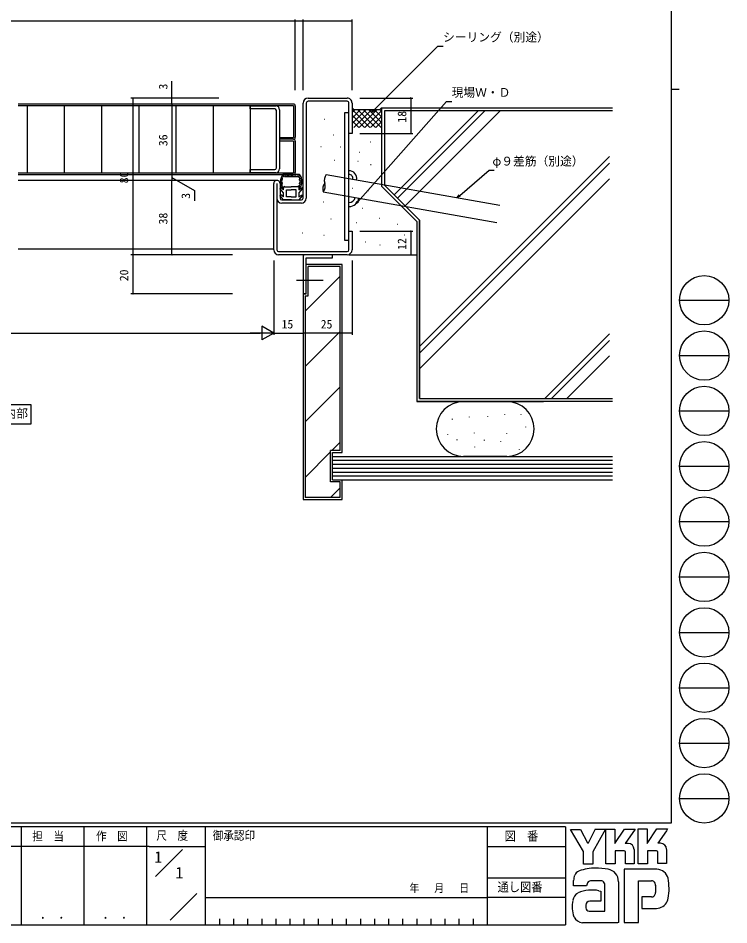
# Model space of a CAD drawing. Units: millimetres, scale not verified. Extents: x -1473 to 567, y -403 to 403.
# Drawn here: x 203.7 to 566.8, y -403 to 60.2 of the extents above; entities that cross this region are included whole.
import ezdxf
from ezdxf.enums import TextEntityAlignment as Align

# ---------------------------------------------------------------- set-up
doc = ezdxf.new("R2010")
doc.units = ezdxf.units.MM
doc.header["$LTSCALE"] = 2
for name, color, linetype in [('0-1_USER1', 3, 'Continuous'), ('0-2_YKK_11', 7, 'Continuous'), ('0-3_YKK_12', 2, 'Continuous'), ('0-4_YKK_13', 4, 'Continuous'), ('0-5_YKK_D', 6, 'Continuous'), ('0-6_YKK_ZWAK', 7, 'Continuous'), ('0-7_YSS_K', 3, 'Continuous')]:
    doc.layers.add(name, color=color, linetype=linetype)
doc.styles.add('ＭＳ ゴシック', font='')
doc.styles.get('ＭＳ ゴシック').set_extended_font_data('MS Gothic')

msp = doc.modelspace()

# ---------------------------------------------------------------- linework, layer by layer
at = {"layer": '0-1_USER1'}
msp.add_lwpolyline([(193.845, -147.245), (193.845, -137.245), (210.165, -137.245), (210.165, -147.245)], close=True, dxfattribs=at)
at = {"layer": '0-2_YKK_11'}
for p, q in [((351.778, 19.345), (371.778, 19.345)), ((322.279, 15.445), (335.279, 15.445)), ((349.278, -31.755), (349.278, 16.845)), ((350.878, 16.845), (350.878, -31.755)), ((371.778, 17.745), (351.778, 17.745)), ((335.679, -16.255), (335.679, 12.945)), ((337.279, 13.445), (337.279, -16.755)), ((335.279, -18.755), (322.279, -18.755)), ((334.278, -58.155), (334.278, -24.255)), ((335.878, -24.255), (335.878, -58.155)), ((337.478, -24.255), (337.478, -31.755)), ((338.378, -32.655), (348.378, -32.655)), ((348.378, -34.255), (338.378, -34.255)), ((336.778, -59.055), (371.778, -59.055)), ((371.778, -60.655), (336.778, -60.655))]:
    msp.add_line(p, q, dxfattribs=at)
for points in [[(334.779, 13.845), (322.279, 13.845), (322.279, 15.445)], [(374.278, 16.845), (374.278, 1.345), (372.678, 1.345), (372.678, 16.845)], [(322.279, -18.755), (322.279, -17.155), (334.779, -17.155)], [(372.678, -58.155), (372.678, -48.655), (374.278, -48.655), (374.278, -58.155)], [(349.278, -61.655), (349.278, -80.655), (350.778, -80.655), (350.778, -62.155), (364.278, -62.155), (364.278, -60.655), (350.278, -60.655)]]:
    msp.add_lwpolyline(points, dxfattribs=at)
for centre, radius, start, end in [((351.778, 16.845), 2.5, 90.00002, 180), ((371.778, 16.845), 2.5, 359.99998, 90.00002), ((335.279, 13.445), 2, 0, 89.99998), ((351.778, 16.845), 0.9, 90.00002, 180), ((371.778, 16.845), 0.9, 359.99998, 90.00002), ((334.779, 12.945), 0.9, 0, 89.99998), ((334.779, -16.255), 0.9, 270, 0), ((335.279, -16.755), 2, 270, 0), ((335.878, -24.255), 1.6, 359.99998, 180), ((338.378, -31.755), 2.5, 180, 270), ((338.378, -31.755), 0.9, 180, 270), ((348.378, -31.755), 0.9, 270, 359.99998), ((348.378, -31.755), 2.5, 270, 359.99998), ((336.778, -58.155), 2.5, 180, 270), ((336.778, -58.155), 0.9, 180, 270), ((371.778, -58.155), 0.9, 270, 359.99998), ((371.778, -58.155), 2.5, 270, 359.99998), ((350.278, -61.655), 1, 89.99998, 180.00002)]:
    msp.add_arc(centre, radius, start, end, dxfattribs=at)
at = {"layer": '0-3_YKK_12'}
for p, q in [((335.915, -22.655), (203.778, -22.655)), ((203.778, -57.655), (334.278, -57.655))]:
    msp.add_line(p, q, dxfattribs=at)
at = {"layer": '0-4_YKK_13'}
for p, q in [((344.279, 16.345), (203.778, 16.345)), ((344.379, 15.445), (203.778, 15.445)), ((208.279, 15.445), (208.279, -18.755)), ((227.279, 15.445), (227.279, -18.755)), ((246.279, 15.445), (246.279, -18.755)), ((265.279, 15.445), (265.279, -18.755)), ((284.279, 15.445), (284.279, -18.755)), ((303.279, 15.445), (303.279, -18.755)), ((322.279, 15.445), (322.279, -18.755)), ((344.379, 15.445), (344.379, -0.755)), ((345.279, 15.345), (345.279, -0.655)), ((337.279, -0.755), (344.379, -0.755)), ((344.279, -1.655), (337.279, -1.655)), ((344.279, -1.655), (337.279, -1.655)), ((344.379, -2.555), (337.279, -2.555)), ((344.379, -2.555), (344.379, -18.755)), ((345.279, -2.655), (345.279, -18.655)), ((203.778, -18.755), (344.379, -18.755)), ((203.778, -19.655), (344.279, -19.655)), ((338.143, -22.647), (338.343, -22.647)), ((338.274, -22.253), (338.474, -22.253)), ((338.346, -22.838), (338.546, -22.838)), ((338.441, -21.657), (338.641, -21.657)), ((338.549, -22.385), (338.749, -22.385)), ((338.656, -21.18), (338.856, -21.18)), ((338.68, -21.884), (338.88, -21.884)), ((338.716, -21.645), (338.916, -21.645)), ((347.465, -19.655), (338.98, -19.655)), ((338.99, -20.44), (339.19, -20.44)), ((339.181, -20.738), (339.381, -20.738)), ((339.24, -19.808), (339.44, -19.808)), ((339.336, -20.357), (339.536, -20.357)), ((339.703, -20.655), (346.742, -20.655)), ((340.016, -20.153), (340.216, -20.153)), ((340.302, -20.439), (340.502, -20.439)), ((340.749, -19.956), (340.949, -19.956)), ((341.017, -20.224), (341.217, -20.224)), ((341.464, -20.242), (341.664, -20.242)), ((341.821, -20.01), (342.021, -20.01)), ((342.089, -20.153), (342.289, -20.153)), ((342.75, -20.385), (342.95, -20.385)), ((343.09, -19.974), (343.29, -19.974)), ((343.537, -20.385), (343.737, -20.385)), ((343.823, -20.046), (344.023, -20.046)), ((344.216, -20.332), (344.416, -20.332)), ((344.645, -20.189), (344.845, -20.189)), ((345.235, -20.135), (345.435, -20.135)), ((345.306, -20.528), (345.506, -20.528)), ((346.146, -20.063), (346.346, -20.063)), ((346.827, -19.689), (347.027, -19.689)), ((346.95, -20.349), (347.15, -20.349)), ((347.018, -20.798), (347.218, -20.798)), ((347.137, -20.452), (347.337, -20.452)), ((347.256, -19.951), (347.456, -19.951)), ((347.423, -21.037), (347.623, -21.037)), ((347.555, -20.56), (347.755, -20.56)), ((347.614, -21.955), (347.814, -21.955)), ((347.829, -21.573), (348.029, -21.573)), ((348.032, -22.289), (348.232, -22.289)), ((348.056, -22.707), (348.256, -22.707)), ((348.354, -22.85), (348.554, -22.85)), ((339.223, -29.055), (337.478, -26.976)), ((339.223, -27.436), (337.875, -26.534)), ((337.94, -24.043), (338.14, -24.043)), ((338.131, -23.411), (338.331, -23.411)), ((338.31, -23.434), (338.51, -23.434)), ((338.472, -24.458), (338.672, -24.458)), ((338.477, -24.126), (338.677, -24.126)), ((338.519, -24.88), (338.719, -24.88)), ((338.577, -25.267), (338.777, -25.267)), ((338.704, -23.959), (338.904, -23.959)), ((338.906, -25.889), (339.106, -25.889)), ((339.223, -25.955), (343.223, -25.955)), ((339.223, -27.436), (339.223, -25.955)), ((340.723, -27.455), (343.223, -27.455)), ((340.723, -31.155), (340.723, -27.455)), ((347.223, -25.955), (343.223, -25.955)), ((345.723, -27.455), (343.223, -27.455)), ((345.723, -31.155), (345.723, -27.455)), ((347.145, -27.527), (348.592, -26.56)), ((347.152, -25.619), (347.352, -25.619)), ((347.223, -27.521), (347.223, -25.955)), ((347.305, -29.008), (348.988, -27.002)), ((347.445, -25.291), (347.645, -25.291)), ((347.504, -25.995), (347.704, -25.995)), ((347.781, -24.031), (347.981, -24.031)), ((347.926, -25.115), (348.126, -25.115)), ((347.985, -24.552), (348.185, -24.552)), ((348.187, -23.53), (348.387, -23.53)), ((348.342, -24.138), (348.542, -24.138)), ((348.39, -23.387), (348.59, -23.387)), ((339.223, -32.655), (337.478, -30.576)), ((339.223, -31.036), (337.875, -30.134)), ((339.223, -31.036), (339.223, -29.055)), ((343.223, -31.155), (340.723, -31.155)), ((343.223, -31.155), (345.723, -31.155)), ((347.145, -31.127), (348.592, -30.16)), ((347.223, -29.055), (347.305, -29.008)), ((347.223, -31.121), (347.223, -29.055)), ((347.305, -32.607), (348.988, -30.602)), ((343.318, -32.655), (339.223, -32.655)), ((343.318, -32.655), (347.223, -32.655)), ((347.223, -32.655), (347.305, -32.607)), ((345.915, -73.655), (359.448, -73.655))]:
    msp.add_line(p, q, dxfattribs=at)
msp.add_lwpolyline([(370.378, -53.155), (372.678, -53.155), (372.678, 11.845), (370.378, 11.845)], close=True, dxfattribs=at)
msp.add_lwpolyline([(346.798, -25.544), (347.192, -25.353), (347.482, -25.125), (347.57, -24.827), (347.484, -24.461), (347.427, -24.076), (347.578, -23.723), (347.824, -23.405), (347.917, -23.105), (347.499, -22.476), (347.441, -22.101), (347.546, -21.707), (347.571, -21.371), (347.334, -21.143), (346.98, -20.942), (346.742, -20.655)], dxfattribs=at)
for centre, radius, start, end in [((344.279, 15.345), 1, 0, 90), ((344.279, -0.655), 1, 270, 0), ((344.279, -2.655), 1, 0, 90), ((343.223, -23.155), 5.5, 140.48036, 223.34175), ((344.279, -18.655), 1, 270, 0), ((343.223, -23.155), 5.5, 316.65824, 39.51963), ((337.708, -26.784), 0.3, 56.21114, 220.00244), ((343.223, -23.155), 4.3, 213.7499, 220.62928), ((343.223, -23.155), 4.3, 319.37051, 326.2499), ((348.758, -26.809), 0.3, 319.99756, 123.78886), ((337.708, -30.384), 0.3, 56.21114, 220.00244), ((348.758, -30.409), 0.3, 319.99756, 123.78886)]:
    msp.add_arc(centre, radius, start, end, dxfattribs=at)
at = {"layer": '0-5_YKK_D'}
for p, q in [((345.279, 58.59), (59.278, 58.59)), ((345.279, 23.346), (345.279, 59.59)), ((349.278, 58.59), (345.279, 58.59)), ((349.278, 23.346), (349.278, 59.59)), ((374.278, 58.59), (349.278, 58.59)), ((374.278, 23.347), (374.278, 59.59)), ((306.279, 19.345), (261.279, 19.345)), ((262.279, 19.345), (262.279, -60.655)), ((306.279, 19.345), (281.279, 19.345)), ((378.278, 19.345), (405.278, 19.345)), ((404.278, 19.345), (404.278, 1.345)), ((282.279, 16.345), (282.279, -19.655)), ((378.278, 1.345), (405.278, 1.345)), ((282.279, -19.655), (282.279, -22.655)), ((282.279, -60.655), (282.279, -22.655)), ((378.278, -48.655), (405.278, -48.655)), ((404.278, -48.655), (404.278, -60.655)), ((306.279, -60.655), (261.279, -60.655)), ((313.279, -60.655), (261.279, -60.655)), ((262.279, -60.655), (262.279, -80.655)), ((306.279, -60.655), (281.279, -60.655)), ((334.278, -63.655), (334.279, -101.654)), ((334.278, -63.655), (334.278, -101.654)), ((349.278, -63.655), (349.278, -101.654)), ((349.278, -63.655), (349.278, -101.654)), ((374.278, -63.655), (374.278, -101.654)), ((313.279, -80.655), (261.279, -80.655)), ((334.279, -100.654), (328.216, -97.154)), ((328.216, -97.154), (328.217, -104.154)), ((77.279, -100.655), (327.279, -100.654)), ((334.279, -100.654), (322.154, -100.654)), ((334.279, -100.654), (328.217, -104.154)), ((334.278, -100.654), (349.278, -100.654)), ((374.278, -100.654), (349.278, -100.654))]:
    msp.add_line(p, q, dxfattribs=at)
for points in [[(384.266, 11.984), (385.466, 13.189), (418.058, 45.937), (420.758, 45.937)], [(282.279, 16.345), (282.279, 19.345), (282.279, 27.945)], [(376.03, -34.824), (377.155, -33.55), (422.457, 17.694), (425.157, 17.694)], [(385.789, 12.868), (384.266, 11.984), (385.143, 13.51)], [(427.995, -31.445), (429.281, -30.334), (444.23, -17.427), (446.93, -17.427)], [(282.279, -21.155), (293.83, -27.884), (293.83, -33.084)], [(429.579, -30.679), (427.995, -31.445), (428.984, -29.989)], [(377.497, -33.852), (376.03, -34.824), (376.814, -33.248)]]:
    msp.add_lwpolyline(points, dxfattribs=at)
for centre, start, end in [((345.279, 58.59), 0, 180), ((345.279, 58.59), 180, 0), ((349.278, 58.59), 0, 180), ((349.278, 58.59), 180, 0), ((374.278, 58.59), 0, 180), ((374.278, 58.59), 180, 0), ((262.279, 19.345), 90, 270), ((262.279, 19.345), 270, 90), ((282.279, 19.345), 90, 270), ((282.279, 19.345), 270, 90), ((404.278, 19.345), 90, 270), ((404.278, 19.345), 270, 90), ((282.279, 16.345), 90, 270), ((282.279, 16.345), 90, 270), ((282.279, 16.345), 270, 90), ((282.279, 16.345), 270, 90), ((404.278, 1.345), 90, 270), ((404.278, 1.345), 270, 90), ((282.279, -19.655), 90, 270), ((282.279, -19.655), 90, 270), ((282.279, -22.655), 90, 270), ((282.279, -22.655), 90, 270), ((282.279, -19.655), 270, 90), ((282.279, -19.655), 270, 90), ((282.279, -22.655), 270, 90), ((282.279, -22.655), 270, 90), ((404.278, -48.655), 90, 270), ((404.278, -48.655), 270, 90), ((262.279, -60.655), 90, 270), ((262.279, -60.655), 90, 270), ((262.279, -60.655), 270, 90), ((262.279, -60.655), 270, 90), ((282.279, -60.655), 90, 270), ((282.279, -60.655), 270, 90), ((404.278, -60.655), 90, 270), ((404.278, -60.655), 270, 90), ((262.279, -80.655), 90, 270), ((262.279, -80.655), 270, 90), ((349.278, -100.654), 0, 180), ((349.278, -100.654), 0, 180), ((349.278, -100.654), 180, 0), ((349.278, -100.654), 180, 0), ((374.278, -100.654), 0, 180), ((374.278, -100.654), 180, 0)]:
    msp.add_arc(centre, 0.106, start, end, dxfattribs=at)
at = {"layer": '0-6_YKK_ZWAK'}
for p, q in [((537.3, 399), (537.3, -351)), ((537.3, 24), (541.3, 24)), ((541.552, -83.88), (566.752, -83.88)), ((541.552, -112.16), (566.752, -112.16)), ((541.552, -140.44), (566.752, -140.44)), ((541.552, -168.72), (566.752, -168.72)), ((541.552, -197), (566.752, -197)), ((541.552, -225.28), (566.752, -225.28)), ((541.552, -253.56), (566.752, -253.56)), ((541.552, -281.84), (566.752, -281.84)), ((541.552, -310.12), (566.752, -310.12)), ((541.552, -338.4), (566.752, -338.4)), ((537.3, -351), (-562.7, -351)), ((483.3, -353), (-562.7, -353)), ((205.3, -353), (205.3, -403)), ((237.3, -353), (237.3, -403)), ((269.3, -353), (269.3, -403)), ((299.3, -353), (299.3, -403)), ((443.3, -353), (443.3, -403)), ((483.3, -353), (483.3, -403)), ((492.488, -365.569), (485.924, -354.294)), ((485.924, -354.294), (490.944, -354.294)), ((490.944, -354.294), (494.535, -361.013)), ((498.494, -354.14), (494.844, -361.245)), ((503.674, -354.14), (497.199, -365.608)), ((498.494, -354.14), (503.674, -354.14)), ((503.957, -371.902), (503.957, -354.178)), ((503.957, -354.178), (508.552, -354.178)), ((508.552, -361.462), (513.378, -354.101)), ((508.552, -354.178), (508.552, -361.462)), ((513.378, -354.101), (518.843, -354.101)), ((518.843, -354.101), (513.786, -361.438)), ((520.406, -371.748), (520.406, -354.024)), ((520.406, -354.024), (525.078, -354.024)), ((525.078, -361.441), (529.982, -354.024)), ((525.078, -354.024), (525.078, -361.441)), ((529.982, -354.024), (535.388, -354.024)), ((534.848, -354.951), (530.388, -361.322)), ((535.388, -354.024), (534.848, -354.951)), ((494.535, -361.013), (494.844, -361.245)), ((270.706, -362.999), (173.3, -362.999)), ((270.706, -362.999), (299.3, -362.999)), ((273.829, -378.337), (287.676, -364.49)), ((443.3, -363), (483.3, -363)), ((492.488, -371.941), (492.488, -365.569)), ((497.199, -365.608), (497.199, -371.941)), ((513.262, -365.26), (508.706, -365.26)), ((508.706, -365.26), (508.706, -371.902)), ((513.88, -365.492), (513.262, -365.26)), ((515.271, -361.438), (513.786, -361.438)), ((513.88, -371.786), (513.88, -365.492)), ((518.36, -364.527), (518.36, -371.786)), ((531.872, -361.322), (530.388, -361.322)), ((530.446, -371.709), (530.446, -365.453)), ((534.963, -364.527), (534.963, -371.709)), ((497.199, -371.941), (492.488, -371.941)), ((508.706, -371.902), (503.957, -371.902)), ((513.34, -374.566), (513.34, -401.866)), ((529.905, -374.566), (513.34, -374.566)), ((518.36, -371.786), (513.88, -371.786)), ((525.271, -371.748), (520.406, -371.748)), ((530.446, -371.637), (530.518, -371.709)), ((534.963, -371.709), (530.446, -371.709)), ((443.3, -378.999), (483.3, -378.999)), ((501.794, -380.436), (496.512, -380.536)), ((503.339, -395.958), (503.339, -382.057)), ((510.328, -380.976), (510.328, -401.828)), ((520.522, -401.866), (520.522, -380.513)), ((520.522, -380.513), (527.163, -380.513)), ((529.262, -382.652), (529.287, -386.415)), ((281.403, -400.636), (295.009, -387.03)), ((299.3, -389), (443.3, -389)), ((483.3, -388.999), (443.3, -388.999)), ((500.404, -385.533), (501.408, -385.764)), ((501.408, -385.764), (501.408, -390.9)), ((527.318, -388.699), (522.26, -388.699)), ((522.26, -388.699), (522.26, -394.607)), ((501.408, -390.9), (495.702, -390.907)), ((495.307, -395.958), (503.339, -395.958)), ((502.721, -395.958), (503.223, -395.958)), ((503.339, -395.957), (503.34, -395.958)), ((522.26, -394.607), (529.866, -394.607)), ((529.866, -394.607), (531.411, -394.259)), ((306.5, -400), (306.5, -403)), ((313.7, -400), (313.7, -403)), ((320.9, -400), (320.9, -403)), ((328.1, -400), (328.1, -403)), ((335.3, -400), (335.3, -403)), ((342.5, -400), (342.5, -403)), ((349.7, -400), (349.7, -403)), ((356.9, -400), (356.9, -403)), ((364.1, -400), (364.1, -403)), ((371.3, -400), (371.3, -403)), ((378.5, -400), (378.5, -403)), ((385.7, -400), (385.7, -403)), ((392.9, -400), (392.9, -403)), ((400.1, -400), (400.1, -403)), ((407.3, -400), (407.3, -403)), ((414.5, -400), (414.5, -403)), ((421.7, -400), (421.7, -403)), ((428.9, -400), (428.9, -403)), ((436.1, -400), (436.1, -403)), ((494.11, -401.944), (491.986, -401.944)), ((509.864, -401.905), (494.11, -401.944)), ((510.328, -401.828), (509.864, -401.905)), ((513.34, -401.866), (519.402, -401.866)), ((519.402, -401.866), (520.522, -401.866)), ((-562.7, -403), (483.3, -403))]:
    msp.add_line(p, q, dxfattribs=at)
for points in [[(530.446, -365.453), (529.828, -365.222), (525.271, -365.222), (525.271, -371.748)], [(494.11, -383.1), (487.469, -383.1), (487.469, -380.344)]]:
    msp.add_lwpolyline(points, dxfattribs=at)
for centre in [(554.152, -83.88), (554.152, -112.16), (554.152, -140.44), (554.152, -168.72), (554.152, -197), (554.152, -225.28), (554.152, -253.56), (554.152, -281.84), (554.152, -310.12), (554.152, -338.4)]:
    msp.add_circle(centre, 12.6, dxfattribs=at)
for centre, radius, start, end in [((515.27, -364.527), 3.089, 0.00166, 89.99604), ((531.872, -364.411), 3.089, 0.00166, 89.99604), ((498.617, -399.287), 25.257, 89.89165, 109.30848), ((499.359, -403.662), 29.64, 78.7801, 91.46938), ((504.058, -380.852), 6.355, 40.66422, 80.31694), ((529.688, -380.772), 6.202, 14.44572, 87.08746), ((494.67, -380.379), 7.196, 158.41083, 179.71775), ((491.309, -378.793), 3.491, 109.02127, 161.51264), ((503.741, -380.836), 6.588, 358.78059, 38.76563), ((506.394, -384.696), 29.8, 350.99027, 10.67625), ((497.122, -383.01), 3.013, 138.46382, 181.71359), ((496.321, -382.958), 2.43, 85.50551, 126.78038), ((501.094, -382.649), 2.321, 14.7552, 72.44995), ((527.392, -382.256), 1.756, 16.43123, 96.91661), ((524.059, -383.297), 5.248, 4.93423, 17.03552), ((492.481, -391.468), 5.583, 121.82711, 169.08475), ((496.9, -404.22), 19.013, 79.38098, 112.05825), ((527.319, -386.834), 1.865, 269.95468, 342.90145), ((524.028, -385.916), 5.281, 343.6902, 354.75362), ((502.513, -393.564), 15.832, 168.76372, 199.80079), ((496.989, -393.469), 3.384, 171.08203, 216.71923), ((495.714, -392.97), 2.064, 90.33953, 178.03639), ((529.778, -388.35), 6.13, 285.44291, 349.90448), ((495.657, -393.807), 2.18, 230.9728, 260.75491), ((492.5, -396.489), 5.461, 207.31435, 263.59464)]:
    msp.add_arc(centre, radius, start, end, dxfattribs=at)
at = {"layer": '0-7_YSS_K'}
for p, q in [((374.278, 14.345), (375.278, 13.345)), ((389.278, 14.345), (389.278, -25.655)), ((389.278, 14.345), (507.3, 14.345)), ((381.308, 13.345), (374.278, 6.315)), ((375.651, 13.345), (374.278, 11.972)), ((378.479, 13.345), (374.278, 9.144)), ((380.592, 4.345), (374.278, 10.658)), ((383.42, 4.345), (374.42, 13.345)), ((384.136, 13.345), (375.136, 4.345)), ((386.249, 4.345), (377.249, 13.345)), ((386.965, 13.345), (377.965, 4.345)), ((389.077, 4.345), (380.077, 13.345)), ((389.278, 12.83), (380.793, 4.345)), ((389.278, 6.972), (382.906, 13.345)), ((389.278, 10.002), (383.622, 4.345)), ((389.278, 9.801), (385.734, 13.345)), ((389.278, 12.629), (388.42, 13.487)), ((390.778, 12.845), (390.778, -24.728)), ((507.3, 12.845), (390.778, 12.845)), ((395.793, -30.048), (438.687, 12.845)), ((397.49, -31.745), (442.081, 12.845)), ((401.45, -35.705), (450, 12.845)), ((360.11, 8.684), (360.31, 8.684)), ((377.764, 4.345), (374.278, 7.83)), ((389.278, 7.173), (386.45, 4.345)), ((364.712, 0.577), (364.912, 0.577)), ((389.278, 2.845), (389.278, -9.155)), ((383.556, -2.929), (383.756, -2.929)), ((358.357, -5.34), (358.557, -5.34)), ((368.218, -5.559), (368.418, -5.559)), ((377.859, -8.188), (378.059, -8.188)), ((365.15, -12.352), (365.35, -12.352)), ((377.202, -12.79), (377.402, -12.79)), ((408.778, -107.573), (505.8, -10.551)), ((383.776, -14.543), (383.976, -14.543)), ((408.778, -110.967), (505.8, -13.945)), ((361.115, -19.652), (449.745, -35.28)), ((408.778, -118.887), (505.8, -21.865)), ((374.353, -26.595), (374.553, -26.595)), ((389.278, -25.655), (407.278, -43.655)), ((390.778, -25.034), (408.778, -43.034)), ((359.552, -28.515), (448.183, -44.143)), ((382.461, -27.909), (382.661, -27.909)), ((359.453, -33.607), (359.653, -33.607)), ((379.612, -36.893), (379.812, -36.893)), ((363.397, -42.371), (363.597, -42.371)), ((376.545, -44.124), (376.745, -44.124)), ((388.158, -41.933), (388.358, -41.933)), ((397.361, -45.001), (397.561, -45.001)), ((407.278, -43.655), (407.278, -135.655)), ((408.778, -134.155), (408.778, -43.034)), ((348.935, -49.383), (349.135, -49.383)), ((359.891, -50.698), (360.091, -50.698)), ((401.086, -50.479), (401.286, -50.479)), ((380.927, -53.985), (381.127, -53.985)), ((388.377, -55.519), (388.577, -55.519)), ((400.429, -56.615), (400.629, -56.615)), ((372.678, -60.655), (407.278, -60.655)), ((369.278, -65.658), (350.778, -65.658)), ((350.778, -80.655), (350.778, -65.658)), ((368.278, -66.658), (351.778, -66.658)), ((368.278, -160.658), (368.278, -66.658)), ((369.278, -161.658), (369.278, -65.658)), ((350.278, -89.521), (368.278, -71.521)), ((350.778, -80.655), (349.278, -80.655)), ((350.278, -81.658), (350.278, -184.658)), ((350.278, -117.806), (368.278, -99.806)), ((472.706, -134.155), (505.8, -101.061)), ((476.1, -134.155), (505.8, -104.455)), ((484.02, -134.155), (505.8, -112.375)), ((350.278, -146.09), (368.278, -128.09)), ((408.778, -134.155), (507.3, -134.155)), ((507.3, -135.655), (407.278, -135.655)), ((407.278, -135.655), (472.037, -135.655)), ((431.283, -135.655), (453.283, -135.655)), ((434.014, -143.498), (434.014, -143.698)), ((443.514, -143.146), (443.514, -143.346)), ((452.134, -142.09), (452.134, -142.29)), ((460.402, -142.266), (460.402, -142.466)), ((425.394, -144.553), (425.394, -144.753)), ((423.107, -152.294), (423.107, -152.494)), ((436.653, -151.59), (436.653, -151.79)), ((453.19, -151.942), (453.19, -152.142)), ((462.865, -148.6), (462.865, -148.8)), ((363.994, -160.658), (368.278, -156.374)), ((427.857, -155.109), (427.857, -155.309)), ((441.755, -155.285), (441.755, -155.485)), ((450.023, -155.812), (450.023, -156.012)), ((350.278, -174.374), (363.278, -161.374)), ((363.278, -176.658), (363.278, -160.658)), ((368.278, -160.658), (363.278, -160.658)), ((436.829, -158.803), (436.829, -159.003)), ((459.699, -160.034), (459.699, -160.234)), ((364.278, -163.658), (507.3, -163.658)), ((364.278, -165.658), (507.3, -165.658)), ((453.283, -163.655), (431.283, -163.655)), ((364.278, -167.658), (507.3, -167.658)), ((364.278, -169.658), (507.3, -169.658)), ((364.278, -171.658), (507.3, -171.658)), ((364.278, -173.658), (507.3, -173.658)), ((364.278, -175.658), (507.3, -175.658)), ((364.278, -175.658), (369.278, -175.658)), ((368.278, -176.658), (363.278, -176.658)), ((363.278, -184.658), (368.278, -179.658)), ((368.278, -184.658), (368.278, -176.658)), ((368.278, -184.658), (350.278, -184.658))]:
    msp.add_line(p, q, dxfattribs=at)
for points in [[(389.278, 14.345), (388.278, 13.345), (375.278, 13.345)], [(505.8, 12.845), (390.778, 12.845), (390.778, -25.034), (408.778, -43.034), (408.778, -134.155), (505.8, -134.155)], [(350.278, -81.658), (351.778, -81.658), (351.778, -66.658)], [(349.278, -80.655), (349.278, -185.658), (369.278, -185.658), (369.278, -175.658)], [(364.278, -175.658), (364.278, -161.658), (369.278, -161.658)]]:
    msp.add_lwpolyline(points, dxfattribs=at)
for centre, radius, start, end in [((372.678, -21.691), 3.979, 350.00007, 90), ((364.562, -22.545), 4.5, 140.00002, 199.99998), ((372.678, -21.691), 2.024, 350.00007, 90), ((363.781, -26.976), 4.5, 139.99998, 200.00002), ((356.105, -25.623), 4.5, 319.99998, 20.00002), ((372.678, -30.83), 3.217, 270, 350.00007), ((372.678, -30.83), 5.213, 270, 350.00007), ((431.283, -149.655), 14, 90, 270), ((453.283, -149.655), 14, 270, 90)]:
    msp.add_arc(centre, radius, start, end, dxfattribs=at)

# ---------------------------------------------------------------- texts
at = {"layer": '0-1_USER1', "style": 'ＭＳ ゴシック'}
for s, height, p in [('内部', 4.399, (196.725, -145.245)), ('1', 5.865, (273.3, -372.999)), ('1', 5.865, (284.062, -380.999))]:
    msp.add_text(s, height=height, dxfattribs=at).set_placement(p, align=Align.BOTTOM_LEFT)
at = {"layer": '0-5_YKK_D', "style": 'ＭＳ ゴシック'}
for s, p in [('シーリング（別途）', (420.758, 46.937)), ('現場Ｗ・Ｄ', (425.157, 18.694)), ('φ９差筋（別途）', (445.97, -16.427)), ('15', (338.258, -99.654)), ('25', (358.258, -99.654))]:
    msp.add_text(s, height=4.399, dxfattribs=at).set_placement(p, align=Align.BOTTOM_LEFT)
for s, p in [('3', (281.279, 23.745)), ('18', (403.278, 6.825)), ('36', (281.279, -5.175)), ('80', (261.279, -24.175)), ('3', (292.83, -32.084)), ('38', (281.279, -45.175)), ('12', (403.278, -58.175)), ('20', (261.279, -74.175))]:
    msp.add_text(s, height=4.399, rotation=90, dxfattribs=at).set_placement(p, align=Align.BOTTOM_LEFT)
at = {"layer": '0-6_YKK_ZWAK', "style": 'ＭＳ ゴシック', "width": 0.9}
for s, height, p in [('担  当', 4.399, (210.949, -361.258)), ('作  図', 4.399, (243.471, -361.231)), ('尺  度', 4.399, (274.318, -360.91)), ('御承認印', 4.399, (303.11, -360.904)), ('図\u3000番', 4.692, (452.154, -361.374)), ('年   月   日', 4.147, (403.552, -387.527)), ('通し図番', 4.692, (448.555, -387.406)), (' ． ．', 5.132, (211.664, -401.494)), (' ． ．', 5.132, (243.664, -401.494))]:
    msp.add_text(s, height=height, dxfattribs=at).set_placement(p, align=Align.BOTTOM_LEFT)

doc.saveas('drawing.dxf')
